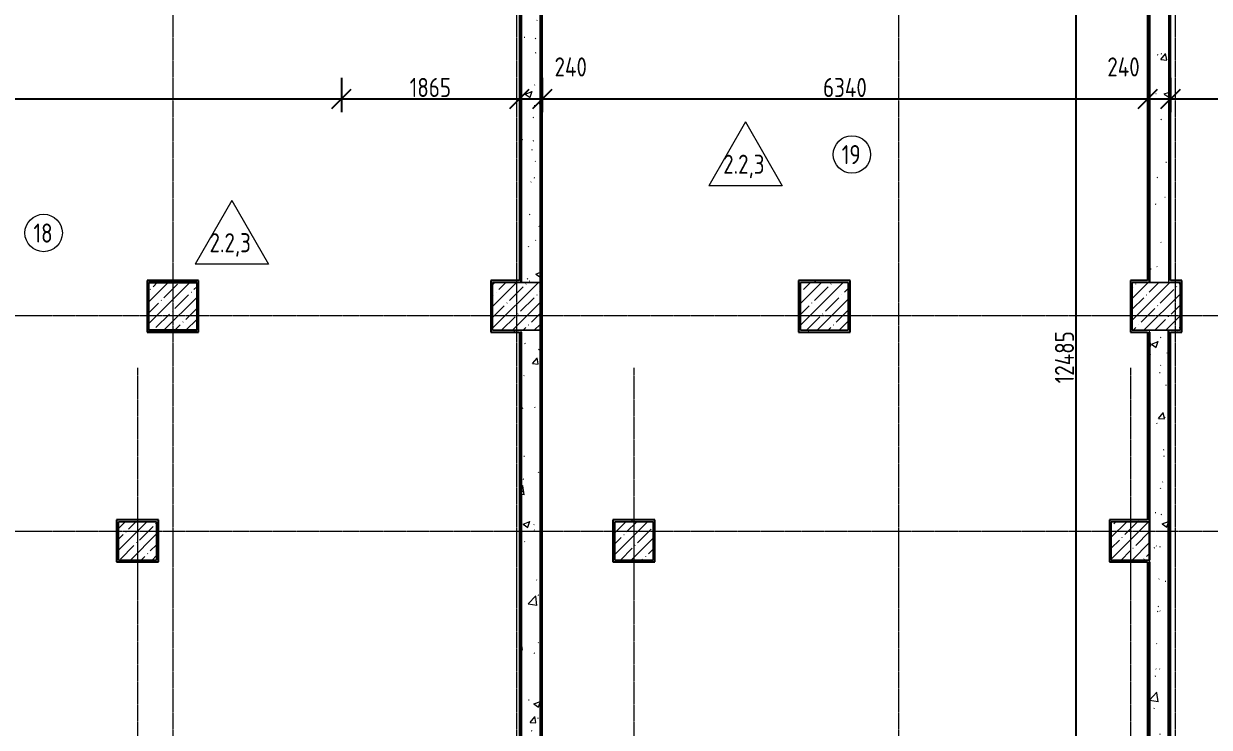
# Model space of a CAD drawing. Header units: millimetres. Extents: x -11854 to 4360091, y -19344 to 4989148.
# Drawn here: x 26381 to 38799, y 4611 to 11977 of the extents above; entities that cross this region are included whole.
import ezdxf

# ---------------------------------------------------------------- set-up
doc = ezdxf.new("R2010")
doc.units = ezdxf.units.MM
doc.linetypes.add('Линия сетки', pattern=[22.225, 12.7, -3.175, 3.175, -3.175])
doc.layers.get('0').update_dxf_attribs({"color": 254})
doc.layers.get('Defpoints').update_dxf_attribs({"color": 254})
for name, color, linetype, lineweight in [('A-ANNO-DIMS', 254, 'Continuous', 9), ('A-AREA-IDEN', 254, 'Continuous', 9), ('A-WALL', 254, 'Continuous', 9), ('S-GRID', 254, 'Continuous', 9)]:
    doc.layers.add(name, color=color, linetype=linetype, lineweight=lineweight)
doc.styles.add('ISOCPEUR', font='isocpeur.ttf', dxfattribs={"width": 0.8, "height": 200})
doc.styles.add('ISOCPEUR_B', font='', dxfattribs={"width": 0.8, "height": 200})
doc.styles.get('ISOCPEUR_B').set_extended_font_data('ISOCPEUR', bold=True)
doc.dimstyles.new('2_0_мм_ISOCPEUR', dxfattribs={"dimscale": 304.8, "dimtxt": 199.196235, "dimasz": 0.656168, "dimexe": 0.459318, "dimexo": 0.625, "dimgap": 0.065617, "dimtad": 1, "dimdec": 0, "dimtxsty": 'ISOCPEUR', "dimblk1": 'OBLIQUE', "dimblk2": 'OBLIQUE', "dimsah": 1, "dimcen": 2.5, "dimdle": 0.164042, "dimazin": 3, "dimtfac": 1, "dimtix": 1, "dimtmove": 0, "dimatfit": 3, "dimfxl": 0.787402, "dimfxlon": 1, "dimtvp": 1, "dimarcsym": 2})
doc.dimstyles.new('2_0_мм_ISOCPEUR_1', dxfattribs={"dimscale": 304.8, "dimtxt": 199.196235, "dimasz": 0.656168, "dimexe": 0.459318, "dimexo": 0.625, "dimgap": 0.065617, "dimtad": 1, "dimdec": 0, "dimtxsty": 'ISOCPEUR', "dimblk1": 'OBLIQUE', "dimblk2": 'OBLIQUE', "dimsah": 1, "dimcen": 2.5, "dimdle": 0.164042, "dimazin": 3, "dimtfac": 1, "dimtix": 1, "dimtmove": 1, "dimatfit": 3, "dimfxl": 0.787402, "dimfxlon": 1, "dimtvp": 1, "dimarcsym": 2})
pattern_1 = [(50, (542041.7, 20914.14), (728.7365, -63.7558), [76.2, -838.2]), (355, (542041.7, 20914.14), (-140.9716, 764.2276), [60.96, -670.56]), (100.451, (542102.4, 20908.8), (587.77, 700.46675), [64.76, -712.36]), (46.184, (542041.7, 21117.3), (1084.3162, -168.171), [114.3, -1257.3]), (96.636, (542132, 21103.3), (949.61, 989.7098), [97.14, -1068.54]), (351.184, (542041.7, 21117.3), (949.6206, 989.7012), [91.44, -1005.84]), (21, (542143.3, 21066.54), (606.4579, -409.0606), [76.2, -838.2]), (326, (542143.3, 21066.54), (247.2083, 736.7529), [60.96, -670.56]), (71.451, (542193.8, 21032.46), (853.66825, 327.6855), [64.76, -712.36]), (37.5, (542041.67, 20914.14), (12.3547, 338.22012), [6.706, -655.726, 6.706, -674.014, -673.1]), (37.5, (542041.67, 20914.14), (12.3547, 338.22012), [-1343.152, 6.706, -666.394]), (7.5, (542041.67, 20914.14), (267.27887, 400.72213), [6.706, -381.406, 6.706, -640.486, -256.54]), (7.5, (542041.67, 20914.14), (267.27887, 400.72213), [-1035.304, 6.706, -249.834]), (327.5, (541815.1, 20914.14), (542.36333, -22.91534), [6.706, -247.294, 6.706, -785.774, -1051.56]), (327.5, (541815.1, 20914.14), (542.36333, -22.91534), [-1046.48, 6.706, -1044.854]), (317.5, (541713.5, 20914.14), (592.51696, 101.7071), [6.706, -323.494, 6.706, -519.582, -746.76]), (317.5, (541713.5, 20914.14), (592.51696, 101.7071), [-856.488, 6.706, -740.054])]
pattern_2 = [(45, (542041.67, 20914.14), (-114.049253, 114.049253), []), (45, (542155.72, 20914.14), (-114.049253, 114.049253), [201.613, -40.323, 3.353, -36.97])]
pattern_3 = [(0, (542041.67, 20914.14), (406.4, 101.6), [33.528, -271.272, 33.528, -271.272, -1625.6]), (0, (542041.67, 20914.14), (406.4, 101.6), [-609.6, 33.528, -576.072, 33.528, -271.272, -711.2]), (0, (542041.67, 20914.14), (406.4, 101.6), [-1524, 33.528, -169.672, 33.528, -474.472]), (120, (542194.07, 20964.94), (-291.188181, 301.152724), [33.528, -271.272, 33.528, -1896.872]), (120, (542194.07, 20964.94), (-291.188181, 301.152724), [-338.328, -271.272, 33.528, -576.072, -1016]), (120, (542194.07, 20964.94), (-291.188181, 301.152724), [-1219.2, 33.528, -271.272, 33.528, -677.672]), (120, (542194.07, 20964.94), (-291.188181, 301.152724), [-1557.528, -169.672, 33.528, -474.472]), (240, (542244.87, 21168.14), (-115.211819, -402.752724), [33.528, -271.272, 33.528, -1896.872]), (240, (542244.87, 21168.14), (-115.211819, -402.752724), [-338.328, -271.272, 33.528, -576.072, -1016]), (240, (542244.87, 21168.14), (-115.211819, -402.752724), [-1219.2, 33.528, -271.272, 33.528, -677.672]), (240, (542244.87, 21168.14), (-115.211819, -402.752724), [-1557.528, -169.672, 33.528, -474.472])]

# ---------------------------------------------------------------- blocks, each defined once
blk = doc.blocks.new('АР-Марка-Помещения-Этаж_Секция_Номер - Номер-1294543-1В')
at = {"layer": 'A-AREA-IDEN'}
blk.add_circle((0, 1.22), 1.96, dxfattribs=at)
blk = doc.blocks.new('_Oblique')
at = {"color": 0, "linetype": 'ByBlock', "lineweight": -2}
blk.add_line((-0.5, -0.5), (0.5, 0.5), dxfattribs=at)
blk = doc.blocks.new('*D849')
at = {"layer": 'A-ANNO-DIMS', "color": 0, "lineweight": -2, "transparency": 16777216}
for p, q in [((21963, 11411), (21963, 11050)), ((29708, 11411), (29708, 11050)), ((21913, 11190), (29758, 11190))]:
    blk.add_line(p, q, dxfattribs=at)
at = {"layer": 'Defpoints', "color": 0, "transparency": 16777216}
for p in [(21963, 11430), (29708, 11430), (29708, 11190)]:
    blk.add_point(p, dxfattribs=at)
at = {"layer": 'A-ANNO-DIMS', "color": 0, "lineweight": -2, "transparency": 16777216, "xscale": 200, "yscale": 200, "zscale": 200, "rotation": 180}
blk.add_blockref('_Oblique', (21963, 11190), dxfattribs=at)
at = {"layer": 'A-ANNO-DIMS', "color": 0, "lineweight": -2, "transparency": 16777216, "xscale": 200, "yscale": 200, "zscale": 200}
blk.add_blockref('_Oblique', (29708, 11190), dxfattribs=at)
at = {"layer": 'A-ANNO-DIMS', "color": 0, "transparency": 16777216, "insert": (25835, 11310), "char_height": 200, "width": 551.62, "attachment_point": 5, "style": 'ISOCPEUR'}
blk.add_mtext('\\A1;7745', dxfattribs=at)
blk = doc.blocks.new('*D850')
at = {"layer": 'A-ANNO-DIMS', "color": 0, "lineweight": -2, "transparency": 16777216}
for p, q in [((29708, 11411), (29708, 11050)), ((31573, 11411), (31573, 11050)), ((29658, 11190), (31623, 11190))]:
    blk.add_line(p, q, dxfattribs=at)
at = {"layer": 'Defpoints', "color": 0, "transparency": 16777216}
for p in [(29708, 11430), (31573, 11430), (31573, 11190)]:
    blk.add_point(p, dxfattribs=at)
at = {"layer": 'A-ANNO-DIMS', "color": 0, "lineweight": -2, "transparency": 16777216, "xscale": 200, "yscale": 200, "zscale": 200, "rotation": 180}
blk.add_blockref('_Oblique', (29708, 11190), dxfattribs=at)
at = {"layer": 'A-ANNO-DIMS', "color": 0, "lineweight": -2, "transparency": 16777216, "xscale": 200, "yscale": 200, "zscale": 200}
blk.add_blockref('_Oblique', (31573, 11190), dxfattribs=at)
at = {"layer": 'A-ANNO-DIMS', "color": 0, "transparency": 16777216, "insert": (30640, 11310), "char_height": 200, "width": 496.46, "attachment_point": 5, "style": 'ISOCPEUR'}
blk.add_mtext('\\A1;1865', dxfattribs=at)
blk = doc.blocks.new('*D851')
at = {"layer": 'A-ANNO-DIMS', "color": 0, "lineweight": -2, "transparency": 16777216}
for p, q in [((31573, 11411), (31573, 11050)), ((31813, 11411), (31813, 11050)), ((31523, 11190), (31863, 11190))]:
    blk.add_line(p, q, dxfattribs=at)
at = {"layer": 'Defpoints', "color": 0, "transparency": 16777216}
for p in [(31573, 11430), (31813, 11430), (31813, 11190)]:
    blk.add_point(p, dxfattribs=at)
at = {"layer": 'A-ANNO-DIMS', "color": 0, "lineweight": -2, "transparency": 16777216, "xscale": 200, "yscale": 200, "zscale": 200, "rotation": 180}
blk.add_blockref('_Oblique', (31573, 11190), dxfattribs=at)
at = {"layer": 'A-ANNO-DIMS', "color": 0, "lineweight": -2, "transparency": 16777216, "xscale": 200, "yscale": 200, "zscale": 200}
blk.add_blockref('_Oblique', (31813, 11190), dxfattribs=at)
at = {"layer": 'A-ANNO-DIMS', "color": 0, "transparency": 16777216, "insert": (31941, 11625), "char_height": 200, "width": 418.31, "attachment_point": 1, "line_spacing_factor": 1.149209, "style": 'ISOCPEUR'}
blk.add_mtext('\\A1;240', dxfattribs=at)
blk = doc.blocks.new('*D852')
at = {"layer": 'A-ANNO-DIMS', "color": 0, "lineweight": -2, "transparency": 16777216}
for p, q in [((31813, 11411), (31813, 11050)), ((38153, 11411), (38153, 11050)), ((31763, 11190), (38203, 11190))]:
    blk.add_line(p, q, dxfattribs=at)
at = {"layer": 'Defpoints', "color": 0, "transparency": 16777216}
for p in [(31813, 11430), (38153, 11430), (38153, 11190)]:
    blk.add_point(p, dxfattribs=at)
at = {"layer": 'A-ANNO-DIMS', "color": 0, "lineweight": -2, "transparency": 16777216, "xscale": 200, "yscale": 200, "zscale": 200, "rotation": 180}
blk.add_blockref('_Oblique', (31813, 11190), dxfattribs=at)
at = {"layer": 'A-ANNO-DIMS', "color": 0, "lineweight": -2, "transparency": 16777216, "xscale": 200, "yscale": 200, "zscale": 200}
blk.add_blockref('_Oblique', (38153, 11190), dxfattribs=at)
at = {"layer": 'A-ANNO-DIMS', "color": 0, "transparency": 16777216, "insert": (34983, 11310), "char_height": 200, "width": 551.62, "attachment_point": 5, "style": 'ISOCPEUR'}
blk.add_mtext('\\A1;6340', dxfattribs=at)
blk = doc.blocks.new('*D853')
at = {"layer": 'A-ANNO-DIMS', "color": 0, "lineweight": -2, "transparency": 16777216}
for p, q in [((38153, 11411), (38153, 11050)), ((38393, 11411), (38393, 11050)), ((38103, 11190), (38443, 11190))]:
    blk.add_line(p, q, dxfattribs=at)
at = {"layer": 'Defpoints', "color": 0, "transparency": 16777216}
for p in [(38153, 11430), (38393, 11430), (38393, 11190)]:
    blk.add_point(p, dxfattribs=at)
at = {"layer": 'A-ANNO-DIMS', "color": 0, "lineweight": -2, "transparency": 16777216, "xscale": 200, "yscale": 200, "zscale": 200, "rotation": 180}
blk.add_blockref('_Oblique', (38153, 11190), dxfattribs=at)
at = {"layer": 'A-ANNO-DIMS', "color": 0, "lineweight": -2, "transparency": 16777216, "xscale": 200, "yscale": 200, "zscale": 200}
blk.add_blockref('_Oblique', (38393, 11190), dxfattribs=at)
at = {"layer": 'A-ANNO-DIMS', "color": 0, "transparency": 16777216, "insert": (37731, 11625), "char_height": 200, "width": 418.31, "attachment_point": 1, "line_spacing_factor": 1.149209, "style": 'ISOCPEUR'}
blk.add_mtext('\\A1;240', dxfattribs=at)
blk = doc.blocks.new('*D854')
at = {"layer": 'A-ANNO-DIMS', "color": 0, "lineweight": -2, "transparency": 16777216}
for p, q in [((38393, 11411), (38393, 11050)), ((44627, 11411), (44627, 11050)), ((38343, 11190), (44677, 11190))]:
    blk.add_line(p, q, dxfattribs=at)
at = {"layer": 'Defpoints', "color": 0, "transparency": 16777216}
for p in [(38393, 11430), (44627, 11430), (44627, 11190)]:
    blk.add_point(p, dxfattribs=at)
at = {"layer": 'A-ANNO-DIMS', "color": 0, "lineweight": -2, "transparency": 16777216, "xscale": 200, "yscale": 200, "zscale": 200, "rotation": 180}
blk.add_blockref('_Oblique', (38393, 11190), dxfattribs=at)
at = {"layer": 'A-ANNO-DIMS', "color": 0, "lineweight": -2, "transparency": 16777216, "xscale": 200, "yscale": 200, "zscale": 200}
blk.add_blockref('_Oblique', (44627, 11190), dxfattribs=at)
at = {"layer": 'A-ANNO-DIMS', "color": 0, "transparency": 16777216, "insert": (41510, 11310), "char_height": 200, "width": 533.23, "attachment_point": 5, "style": 'ISOCPEUR'}
blk.add_mtext('\\A1;6235', dxfattribs=at)
blk = doc.blocks.new('*D878')
at = {"layer": 'A-ANNO-DIMS', "color": 0, "lineweight": -2, "transparency": 16777216}
for p, q in [((37623, 14727), (37262, 14727)), ((37402, 14777), (37402, 2192)), ((37623, 2242), (37262, 2242))]:
    blk.add_line(p, q, dxfattribs=at)
at = {"layer": 'Defpoints', "color": 0, "transparency": 16777216}
for p in [(37642, 14727), (37402, 2242), (37642, 2242)]:
    blk.add_point(p, dxfattribs=at)
at = {"layer": 'A-ANNO-DIMS', "color": 0, "lineweight": -2, "transparency": 16777216, "xscale": 200, "yscale": 200, "zscale": 200}
for p, rotation in [((37402, 14727), 90), ((37402, 2242), 270)]:
    blk.add_blockref('_Oblique', p, dxfattribs=dict(at, rotation=rotation))
at = {"layer": 'A-ANNO-DIMS', "color": 0, "transparency": 16777216, "insert": (37282, 8485), "char_height": 200, "width": 648.15, "attachment_point": 5, "rotation": 90, "style": 'ISOCPEUR'}
blk.add_mtext('\\A1;12485', dxfattribs=at)
blk = doc.blocks.new('МАРКА ПОМЕЩЕНИЯ - ПОЛЫ - МАРКА ПОМЕЩЕНИЯ - ПОЛЫ-6348053-1В')
at = {"layer": 'A-AREA-IDEN'}
for p, q in [((0, 4.23), (-3.85, -2.44)), ((0, 4.23), (3.85, -2.44)), ((3.85, -2.44), (-3.85, -2.44))]:
    blk.add_line(p, q, dxfattribs=at)

msp = doc.modelspace()

# ---------------------------------------------------------------- hatches: boundary and pattern name
at = {"layer": 'A-WALL'}
h = msp.add_hatch(dxfattribs=at)
h.set_pattern_fill('FP_5', color=8, style=0, pattern_type=2)
h.set_pattern_definition(pattern_3)
h.paths.add_polyline_path([(31792.6, 2242.4), (31812.6, 2242.4), (31812.6, 14727.4), (31792.6, 14727.4), (31792.6, 2437.6)])
h = msp.add_hatch(dxfattribs=at)
h.set_pattern_fill('FP_1', color=8, style=0, pattern_type=2)
h.set_pattern_definition(pattern_1)
h.paths.add_polyline_path([(31792.6, 9267.4), (31792.6, 14497.4), (31592.6, 14497.4), (31592.6, 9267.4)])
h = msp.add_hatch(dxfattribs=at)
h.set_pattern_fill('FP_5', color=8, style=0, pattern_type=2)
h.set_pattern_definition(pattern_3)
h.paths.add_polyline_path([(38152.6, 9267.4), (38172.6, 9267.4), (38172.6, 14477.4), (38152.6, 14477.4), (38152.6, 9287.4)])
h = msp.add_hatch(dxfattribs=at)
h.set_pattern_fill('FP_1', color=8, style=0, pattern_type=2)
h.set_pattern_definition(pattern_1)
h.paths.add_polyline_path([(38172.6, 2222.4), (38372.6, 2222.4), (38372.6, 8767.4), (38172.6, 8767.4), (38172.6, 2437.6)])
h.paths.add_polyline_path([(38372.6, 9267.4), (38372.6, 14497.4), (38172.6, 14497.4), (38172.6, 9267.4)])
h = msp.add_hatch(dxfattribs=at)
h.set_pattern_fill('FP_5', color=8, style=0, pattern_type=2)
h.set_pattern_definition(pattern_3)
h.paths.add_polyline_path([(38392.6, 9287.4), (38392.6, 14497.4), (38372.6, 14497.4), (38372.6, 9287.4)])
h = msp.add_hatch(dxfattribs=at)
h.set_pattern_fill('FP_5', color=8, style=0, pattern_type=2)
h.set_pattern_definition(pattern_3)
h.paths.add_polyline_path([(31572.6, 9267.4), (31592.6, 9267.4), (31592.6, 12363.8), (31572.6, 12363.8), (31572.6, 9287.4)])
h = msp.add_hatch(dxfattribs=at)
h.set_pattern_fill('FP_5', color=8, style=0, pattern_type=2)
h.set_pattern_definition(pattern_3)
h.paths.add_polyline_path([(27672.5, 8747.4), (27692.5, 8747.4), (27692.5, 9287.4), (27672.5, 9287.4)])
h = msp.add_hatch(dxfattribs=at)
h.set_pattern_fill('FP_5', color=8, style=0, pattern_type=2)
h.set_pattern_definition(pattern_3)
h.paths.add_polyline_path([(28192.5, 9267.4), (28192.5, 9287.4), (27692.5, 9287.4), (27692.5, 9267.4)])
h = msp.add_hatch(dxfattribs=at)
h.set_pattern_fill('FP_2', color=8, style=0, pattern_type=2)
h.set_pattern_definition(pattern_2)
h.paths.add_polyline_path([(28192.5, 8767.4), (28192.5, 9267.4), (27692.5, 9267.4), (27692.5, 8767.4)])
h = msp.add_hatch(dxfattribs=at)
h.set_pattern_fill('FP_5', color=8, style=0, pattern_type=2)
h.set_pattern_definition(pattern_3)
h.paths.add_polyline_path([(31572.6, 9267.4), (31572.6, 9287.4), (31272.6, 9287.4), (31272.6, 9267.4), (31292.6, 9267.4)])
h = msp.add_hatch(dxfattribs=at)
h.set_pattern_fill('FP_2', color=8, style=0, pattern_type=2)
h.set_pattern_definition(pattern_2)
h.paths.add_polyline_path([(31792.6, 8767.4), (31792.6, 9267.4), (31292.6, 9267.4), (31292.6, 8767.4), (31592.6, 8767.4)])
h = msp.add_hatch(dxfattribs=at)
h.set_pattern_fill('FP_5', color=8, style=0, pattern_type=2)
h.set_pattern_definition(pattern_3)
h.paths.add_polyline_path([(34497.6, 8747.4), (34517.6, 8747.4), (34517.6, 9287.4), (34497.6, 9287.4)])
h = msp.add_hatch(dxfattribs=at)
h.set_pattern_fill('FP_5', color=8, style=0, pattern_type=2)
h.set_pattern_definition(pattern_3)
h.paths.add_polyline_path([(35017.6, 9267.4), (35017.6, 9287.4), (34517.6, 9287.4), (34517.6, 9267.4), (34776.2, 9267.4)])
h = msp.add_hatch(dxfattribs=at)
h.set_pattern_fill('FP_2', color=8, style=0, pattern_type=2)
h.set_pattern_definition(pattern_2)
h.paths.add_polyline_path([(35017.6, 8767.4), (35017.6, 9267.4), (34517.6, 9267.4), (34517.6, 8767.4), (34776.2, 8767.4)])
h = msp.add_hatch(dxfattribs=at)
h.set_pattern_fill('FP_5', color=8, style=0, pattern_type=2)
h.set_pattern_definition(pattern_3)
h.paths.add_polyline_path([(37992.6, 8747.4), (37992.6, 9267.4), (37972.6, 9267.4), (37972.6, 8747.4)])
h = msp.add_hatch(dxfattribs=at)
h.set_pattern_fill('FP_2', color=8, style=0, pattern_type=2)
h.set_pattern_definition(pattern_2)
h.paths.add_polyline_path([(38492.6, 8767.4), (38492.6, 9267.4), (37992.6, 9267.4), (37992.6, 8767.4), (38444.9, 8767.4)])
h = msp.add_hatch(dxfattribs=at)
h.set_pattern_fill('FP_5', color=8, style=0, pattern_type=2)
h.set_pattern_definition(pattern_3)
h.paths.add_polyline_path([(38512.6, 8767.4), (38512.6, 9287.4), (38492.6, 9287.4), (38492.6, 8767.4)])
h = msp.add_hatch(dxfattribs=at)
h.set_pattern_fill('FP_5', color=8, style=0, pattern_type=2)
h.set_pattern_definition(pattern_3)
h.paths.add_polyline_path([(31572.6, 8747.4), (31592.6, 8747.4), (31592.6, 8767.4), (31292.6, 8767.4), (31292.6, 8747.4)])
h = msp.add_hatch(dxfattribs=at)
h.set_pattern_fill('FP_5', color=8, style=0, pattern_type=2)
h.set_pattern_definition(pattern_3)
h.paths.add_polyline_path([(31572.6, 2222.4), (31592.6, 2222.4), (31592.6, 8747.4), (31572.6, 8747.4), (31572.6, 2242.4)])
h = msp.add_hatch(dxfattribs=at)
h.set_pattern_fill('FP_1', color=8, style=0, pattern_type=2)
h.set_pattern_definition(pattern_1)
h.paths.add_polyline_path([(31792.6, 2222.4), (31792.6, 8767.4), (31592.6, 8767.4), (31592.6, 2222.4)])
h = msp.add_hatch(dxfattribs=at)
h.set_pattern_fill('FP_5', color=8, style=0, pattern_type=2)
h.set_pattern_definition(pattern_3)
h.paths.add_polyline_path([(34517.6, 8747.4), (35037.6, 8747.4), (35037.6, 8767.4), (34517.6, 8767.4)])
h = msp.add_hatch(dxfattribs=at)
h.set_pattern_fill('FP_5', color=8, style=0, pattern_type=2)
h.set_pattern_definition(pattern_3)
h.paths.add_polyline_path([(38172.6, 6762.4), (38172.6, 8747.4), (38152.6, 8747.4), (38152.6, 6762.4)])
h = msp.add_hatch(dxfattribs=at)
h.set_pattern_fill('FP_5', color=8, style=0, pattern_type=2)
h.set_pattern_definition(pattern_3)
h.paths.add_polyline_path([(38392.6, 2242.4), (38392.6, 8767.4), (38372.6, 8767.4), (38372.6, 2242.4)])
h = msp.add_hatch(dxfattribs=at)
h.set_pattern_fill('FP_5', color=8, style=0, pattern_type=2)
h.set_pattern_definition(pattern_3)
h.paths.add_polyline_path([(38444.9, 8747.4), (38512.6, 8747.4), (38512.6, 8767.4), (38392.6, 8767.4), (38392.6, 8747.4)])
h = msp.add_hatch(dxfattribs=at)
h.set_pattern_fill('FP_5', color=8, style=0, pattern_type=2)
h.set_pattern_definition(pattern_3)
h.paths.add_polyline_path([(27372.6, 6342.4), (27372.6, 6782.4), (27352.6, 6782.4), (27352.6, 6342.4)])
h = msp.add_hatch(dxfattribs=at)
h.set_pattern_fill('FP_5', color=8, style=0, pattern_type=2)
h.set_pattern_definition(pattern_3)
h.paths.add_polyline_path([(27772.6, 6762.4), (27772.6, 6782.4), (27372.6, 6782.4), (27372.6, 6762.4), (27438.8, 6762.4)])
h = msp.add_hatch(dxfattribs=at)
h.set_pattern_fill('FP_2', color=8, style=0, pattern_type=2)
h.set_pattern_definition(pattern_2)
h.paths.add_polyline_path([(27772.6, 6362.4), (27772.6, 6762.4), (27372.6, 6762.4), (27372.6, 6362.4), (27438.8, 6362.4)])
h = msp.add_hatch(dxfattribs=at)
h.set_pattern_fill('FP_5', color=8, style=0, pattern_type=2)
h.set_pattern_definition(pattern_3)
h.paths.add_polyline_path([(27772.6, 6362.4), (27792.6, 6362.4), (27792.6, 6782.4), (27772.6, 6782.4), (27772.6, 6762.4)])
h = msp.add_hatch(dxfattribs=at)
h.set_pattern_fill('FP_5', color=8, style=0, pattern_type=2)
h.set_pattern_definition(pattern_3)
h.paths.add_polyline_path([(32572.6, 6342.4), (32572.6, 6782.4), (32552.6, 6782.4), (32552.6, 6342.4)])
h = msp.add_hatch(dxfattribs=at)
h.set_pattern_fill('FP_5', color=8, style=0, pattern_type=2)
h.set_pattern_definition(pattern_3)
h.paths.add_polyline_path([(32972.6, 6762.4), (32972.6, 6782.4), (32572.6, 6782.4), (32572.6, 6762.4), (32941.8, 6762.4)])
h = msp.add_hatch(dxfattribs=at)
h.set_pattern_fill('FP_2', color=8, style=0, pattern_type=2)
h.set_pattern_definition(pattern_2)
h.paths.add_polyline_path([(32972.6, 6362.4), (32972.6, 6762.4), (32572.6, 6762.4), (32572.6, 6362.4)])
h = msp.add_hatch(dxfattribs=at)
h.set_pattern_fill('FP_5', color=8, style=0, pattern_type=2)
h.set_pattern_definition(pattern_3)
h.paths.add_polyline_path([(38152.6, 6762.4), (38152.6, 6782.4), (37752.6, 6782.4), (37752.6, 6762.4), (37772.6, 6762.4)])
h = msp.add_hatch(dxfattribs=at)
h.set_pattern_fill('FP_2', color=8, style=0, pattern_type=2)
h.set_pattern_definition(pattern_2)
h.paths.add_polyline_path([(38172.6, 6362.4), (38172.6, 6762.4), (37772.6, 6762.4), (37772.6, 6362.4)])
h = msp.add_hatch(dxfattribs=at)
h.set_pattern_fill('FP_5', color=8, style=0, pattern_type=2)
h.set_pattern_definition(pattern_3)
h.paths.add_polyline_path([(32572.6, 6342.4), (32992.6, 6342.4), (32992.6, 6362.4), (32572.6, 6362.4)])
h = msp.add_hatch(dxfattribs=at)
h.set_pattern_fill('FP_5', color=8, style=0, pattern_type=2)
h.set_pattern_definition(pattern_3)
h.paths.add_polyline_path([(38152.6, 2222.4), (38172.6, 2222.4), (38172.6, 6342.4), (38152.6, 6342.4), (38152.6, 2242.4)])

# ---------------------------------------------------------------- linework, layer by layer
at = {"layer": 'A-WALL', "color": 8, "lineweight": 25}
for p, q in [((31792.6, 14747.4), (31792.6, 2242.4)), ((31812.6, 2242.4), (31812.6, 14727.4)), ((31792.6, 9267.4), (31792.6, 14497.4)), ((38152.6, 14477.4), (38152.6, 9287.4)), ((38172.6, 14497.4), (38172.6, 9267.4)), ((38172.6, 9267.4), (38172.6, 14497.4)), ((38392.6, 9287.4), (38392.6, 14477.4)), ((31572.6, 12363.8), (31572.6, 9287.4)), ((31592.6, 12363.8), (31592.6, 9267.4)), ((31592.6, 9267.4), (31592.6, 12363.8)), ((27672.5, 9287.4), (27672.5, 8747.4)), ((28212.5, 9287.4), (27672.5, 9287.4)), ((28192.5, 9267.4), (27692.5, 9267.4)), ((27692.5, 9267.4), (28192.5, 9267.4)), ((28212.5, 8747.4), (28212.5, 9287.4)), ((31572.6, 9287.4), (31272.6, 9287.4)), ((31272.6, 9287.4), (31272.6, 8747.4)), ((31792.6, 8767.4), (31792.6, 9267.4)), ((34497.6, 9287.4), (34497.6, 8747.4)), ((35037.6, 9287.4), (34497.6, 9287.4)), ((35037.6, 8747.4), (35037.6, 9287.4)), ((38152.6, 9287.4), (37972.6, 9287.4)), ((37972.6, 9287.4), (37972.6, 8747.4)), ((38512.6, 9287.4), (38392.6, 9287.4)), ((38512.6, 8747.4), (38512.6, 9287.4)), ((27672.5, 8747.4), (28212.5, 8747.4)), ((27692.5, 8767.4), (28192.5, 8767.4)), ((28192.5, 8767.4), (27692.5, 8767.4)), ((31272.6, 8747.4), (31572.6, 8747.4)), ((31572.6, 8747.4), (31572.6, 2242.4)), ((31592.6, 8747.4), (31592.6, 2222.4)), ((31792.6, 2242.4), (31792.6, 8767.4)), ((34497.6, 8747.4), (35037.6, 8747.4)), ((37972.6, 8747.4), (38152.6, 8747.4)), ((38152.6, 8747.4), (38152.6, 6782.4)), ((38172.6, 8747.4), (38172.6, 6362.4)), ((38172.6, 6762.4), (38172.6, 8747.4)), ((38372.6, 2242.4), (38372.6, 8767.4)), ((38372.6, 8767.4), (38372.6, 2242.4)), ((38392.6, 2242.4), (38392.6, 8747.4)), ((38392.6, 8747.4), (38512.6, 8747.4)), ((27352.6, 6782.4), (27352.6, 6342.4)), ((27792.6, 6782.4), (27352.6, 6782.4)), ((27792.6, 6342.4), (27792.6, 6782.4)), ((32552.6, 6782.4), (32552.6, 6342.4)), ((32992.6, 6782.4), (32552.6, 6782.4)), ((32992.6, 6342.4), (32992.6, 6782.4)), ((38152.6, 6782.4), (37752.6, 6782.4)), ((37752.6, 6782.4), (37752.6, 6342.4)), ((38172.6, 6362.4), (38172.6, 6762.4)), ((27352.6, 6342.4), (27792.6, 6342.4)), ((32552.6, 6342.4), (32992.6, 6342.4)), ((37752.6, 6342.4), (38152.6, 6342.4)), ((38152.6, 6342.4), (38152.6, 2242.4)), ((38172.6, 6342.4), (38172.6, 2222.4))]:
    msp.add_line(p, q, dxfattribs=at)
at = {"layer": 'A-WALL', "color": 8}
for p, q in [((38372.6, 14497.4), (38372.6, 9267.4)), ((27692.5, 9267.4), (27692.5, 8767.4)), ((27692.5, 8767.4), (27692.5, 9267.4)), ((28192.5, 8767.4), (28192.5, 9267.4)), ((28192.5, 9267.4), (28192.5, 8767.4)), ((31572.6, 9267.4), (31292.6, 9267.4)), ((31292.6, 9267.4), (31292.6, 8767.4)), ((31292.6, 9267.4), (31592.6, 9267.4)), ((31292.6, 8767.4), (31292.6, 9267.4)), ((31592.6, 9267.4), (31572.6, 9267.4)), ((31592.6, 9267.4), (31792.6, 9267.4)), ((31792.6, 9267.4), (31592.6, 9267.4)), ((35017.6, 9267.4), (34517.6, 9267.4)), ((34517.6, 9267.4), (34517.6, 8767.4)), ((34517.6, 8767.4), (34517.6, 9267.4)), ((34517.6, 9267.4), (35017.6, 9267.4)), ((35017.6, 8767.4), (35017.6, 9267.4)), ((35017.6, 9267.4), (35017.6, 8767.4)), ((38152.6, 9267.4), (37992.6, 9267.4)), ((37992.6, 9267.4), (37992.6, 8767.4)), ((37992.6, 9267.4), (38172.6, 9267.4)), ((37992.6, 8767.4), (37992.6, 9267.4)), ((38172.6, 9267.4), (38152.6, 9267.4)), ((38172.6, 9267.4), (38372.6, 9267.4)), ((38372.6, 9267.4), (38172.6, 9267.4)), ((38492.6, 9267.4), (38372.6, 9267.4)), ((38372.6, 9267.4), (38492.6, 9267.4)), ((38492.6, 8767.4), (38492.6, 9267.4)), ((38492.6, 9267.4), (38492.6, 8767.4)), ((31292.6, 8767.4), (31592.6, 8767.4)), ((31592.6, 8767.4), (31292.6, 8767.4)), ((31792.6, 8767.4), (31592.6, 8767.4)), ((31592.6, 8767.4), (31792.6, 8767.4)), ((31592.6, 8747.4), (31592.6, 8767.4)), ((34517.6, 8767.4), (35017.6, 8767.4)), ((35017.6, 8767.4), (34517.6, 8767.4)), ((37992.6, 8767.4), (38172.6, 8767.4)), ((38172.6, 8767.4), (37992.6, 8767.4)), ((38372.6, 8767.4), (38172.6, 8767.4)), ((38172.6, 8767.4), (38372.6, 8767.4)), ((38172.6, 8747.4), (38172.6, 8767.4)), ((38372.6, 8767.4), (38392.6, 8767.4)), ((38492.6, 8767.4), (38372.6, 8767.4)), ((38392.6, 8767.4), (38492.6, 8767.4)), ((27772.6, 6762.4), (27372.6, 6762.4)), ((27372.6, 6762.4), (27372.6, 6362.4)), ((27372.6, 6362.4), (27372.6, 6762.4)), ((27372.6, 6762.4), (27772.6, 6762.4)), ((27772.6, 6362.4), (27772.6, 6762.4)), ((27772.6, 6762.4), (27772.6, 6362.4)), ((32972.6, 6762.4), (32572.6, 6762.4)), ((32572.6, 6762.4), (32572.6, 6362.4)), ((32572.6, 6362.4), (32572.6, 6762.4)), ((32572.6, 6762.4), (32972.6, 6762.4)), ((32972.6, 6362.4), (32972.6, 6762.4)), ((32972.6, 6762.4), (32972.6, 6362.4)), ((38152.6, 6762.4), (37772.6, 6762.4)), ((37772.6, 6762.4), (37772.6, 6362.4)), ((37772.6, 6762.4), (38172.6, 6762.4)), ((37772.6, 6362.4), (37772.6, 6762.4)), ((38172.6, 6762.4), (38152.6, 6762.4)), ((27372.6, 6362.4), (27772.6, 6362.4)), ((27772.6, 6362.4), (27372.6, 6362.4)), ((32572.6, 6362.4), (32972.6, 6362.4)), ((32972.6, 6362.4), (32572.6, 6362.4)), ((37772.6, 6362.4), (38172.6, 6362.4)), ((38172.6, 6362.4), (37772.6, 6362.4)), ((38172.6, 6342.4), (38172.6, 6362.4))]:
    msp.add_line(p, q, dxfattribs=at)
at = {"layer": 'S-GRID', "color": 8, "linetype": 'Линия сетки'}
for p, q in [((27942.6, 26233.7), (27942.6, -3782.8)), ((31542.6, 26233.7), (31542.6, -3782.8)), ((35542.6, 26233.7), (35542.6, -3782.8)), ((38442.6, 26233.7), (38442.6, -3782.8)), ((52010.5, 8917.4), (20926.5, 8917.4)), ((52010.5, 8917.4), (20926.5, 8917.4)), ((27572.6, 8374.9), (27572.6, -1715.3)), ((32772.6, 8374.9), (32772.6, -1715.3)), ((37972.6, 8374.9), (37972.6, -1715.3)), ((52010.5, 6662.4), (18689, 6662.4))]:
    msp.add_line(p, q, dxfattribs=at)

# ---------------------------------------------------------------- block references
at = {"layer": 'A-AREA-IDEN', "color": 8, "xscale": 99.99999999999991, "yscale": 99.99999999999991, "zscale": 99.99999999999991}
for name, p in [('МАРКА ПОМЕЩЕНИЯ - ПОЛЫ - МАРКА ПОМЕЩЕНИЯ - ПОЛЫ-6348053-1В', (33940.5, 10525.5)), ('АР-Марка-Помещения-Этаж_Секция_Номер - Номер-1294543-1В', (35056, 10486.4)), ('МАРКА ПОМЕЩЕНИЯ - ПОЛЫ - МАРКА ПОМЕЩЕНИЯ - ПОЛЫ-6348053-1В', (28560.1, 9703.8)), ('АР-Марка-Помещения-Этаж_Секция_Номер - Номер-1294543-1В', (26589.5, 9664.7))]:
    msp.add_blockref(name, p, dxfattribs=at)

# ---------------------------------------------------------------- texts
at = {"layer": 'A-AREA-IDEN', "color": 8, "char_height": 200, "attachment_point": 1}
for s, insert, width, style in [('19', (34949.4, 10707.3), 250.126, 'ISOCPEUR_B'), ('2.2,3', (33707.5, 10606.2), 551.561, 'ISOCPEUR'), ('18', (26483, 9885.5), 250.126, 'ISOCPEUR_B'), ('2.2,3', (28327.1, 9784.4), 551.561, 'ISOCPEUR')]:
    msp.add_mtext(s, dxfattribs=dict(at, insert=insert, width=width, style=style))

# ---------------------------------------------------------------- dimensions: what is measured, and where the dimension line sits
at = {"layer": 'A-ANNO-DIMS', "color": 8}
dim = msp.add_linear_dim(base=(37402, 2242.4), p1=(37642, 14727.4), p2=(37642, 2242.4), angle=90, dimstyle='2_0_мм_ISOCPEUR', override={"dimfxl": 12485.002543}, dxfattribs=at)
dim.commit()
dim.dimension.update_dxf_attribs({"geometry": '*D878', "text_midpoint": (37282, 8484.9)})
for base, p1, p2, override, picture, middle in [((31812.6, 11189.9), (31572.6, 11429.9), (31812.6, 11429.9), {"dimfxl": 240}, '*D851', (32150.6, 11337.9)), ((38392.6, 11189.9), (38152.6, 11429.9), (38392.6, 11429.9), {"dimfxl": 240.003549}, '*D853', (37940.7, 11337.9))]:
    dim = msp.add_linear_dim(base=base, p1=p1, p2=p2, dimstyle='2_0_мм_ISOCPEUR_1', override=override, dxfattribs=at)
    dim.commit()
    dim.dimension.update_dxf_attribs({"geometry": picture, "text_midpoint": middle, "dimtype": 160})
for base, p1, p2, override, picture, middle in [((29707.6, 11189.9), (21962.6, 11429.9), (29707.6, 11429.9), {"dimfxl": 7745.000109}, '*D849', (25835.1, 11309.9)), ((31572.6, 11189.9), (29707.6, 11429.9), (31572.6, 11429.9), {"dimfxl": 1865.000088}, '*D850', (30640.1, 11309.9)), ((38152.6, 11189.9), (31812.6, 11429.9), (38152.6, 11429.9), {"dimfxl": 6339.999203}, '*D852', (34982.6, 11309.9)), ((44627.4, 11189.9), (38392.6, 11429.9), (44627.4, 11429.9), {"dimfxl": 6234.879964}, '*D854', (41510, 11309.9))]:
    dim = msp.add_linear_dim(base=base, p1=p1, p2=p2, dimstyle='2_0_мм_ISOCPEUR', override=override, dxfattribs=at)
    dim.commit()
    dim.dimension.update_dxf_attribs({"geometry": picture, "text_midpoint": middle})

doc.saveas('drawing.dxf')
